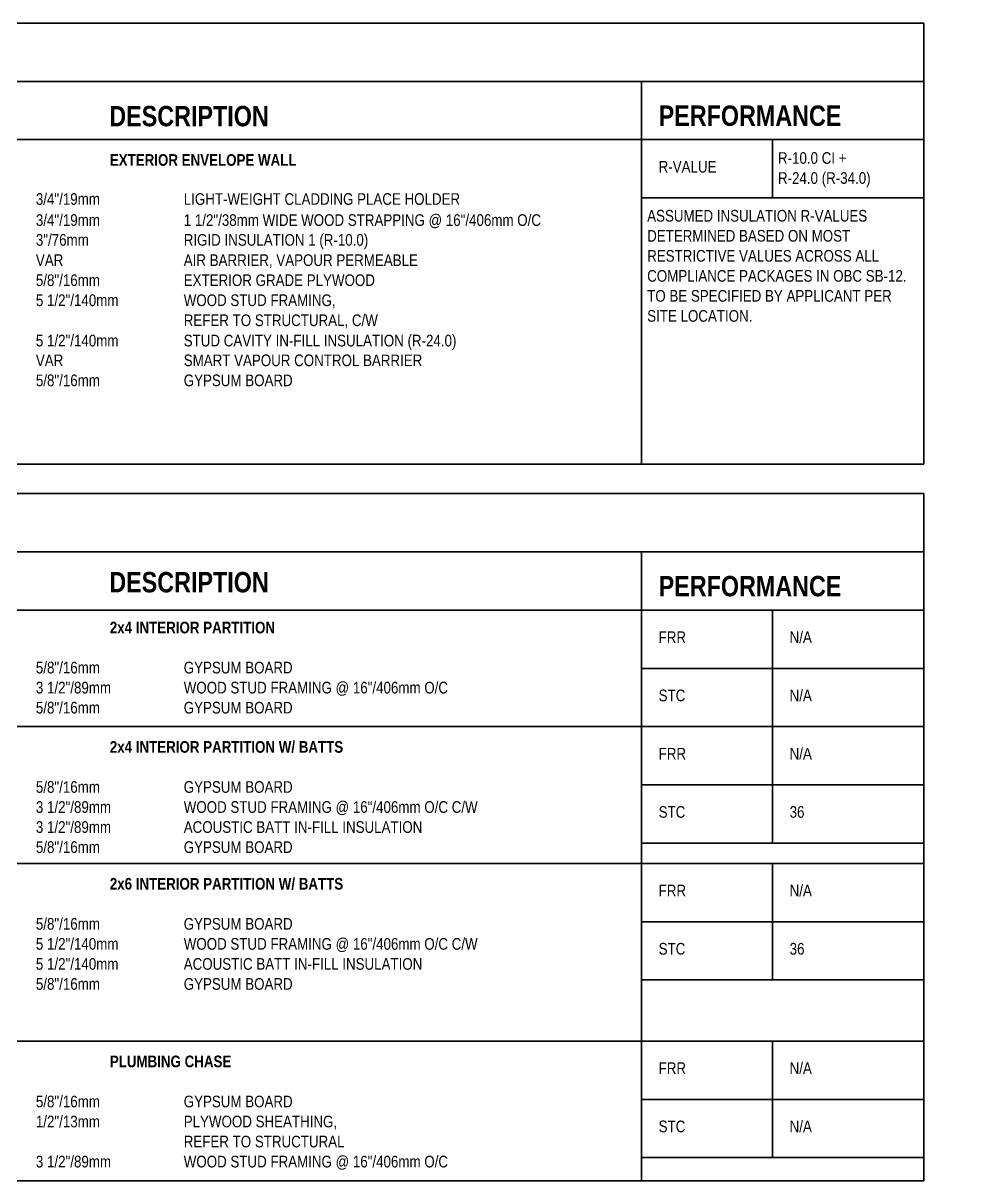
# Model space of a CAD drawing. Header units: millimetres. Extents: x -1345 to 11650, y 651 to 5428.
# Drawn here: x -28 to 1609, y 2205 to 4193 of the extents above; entities that cross this region are included whole.
import ezdxf

# ---------------------------------------------------------------- set-up
doc = ezdxf.new("R2010")
doc.units = ezdxf.units.MM
doc.layers.add('A-DETL', color=9, linetype='Continuous', lineweight=18, true_color=0x808080)
doc.layers.add('G-ANNO-TEXT', color=7, linetype='Continuous', lineweight=9)
doc.styles.add('Arial Narrow', font='ARIALN.TTF', dxfattribs={"height": 20})
doc.styles.add('Arial Narrow_B', font='ARIALNB.TTF', dxfattribs={"height": 35})
doc.styles.add('Arial Narrow_B_1', font='ARIALNB.TTF', dxfattribs={"height": 20})

msp = doc.modelspace()

# ---------------------------------------------------------------- linework, layer by layer
at = {"layer": 'A-DETL', "color": 7, "lineweight": 35}
for p, q in [((-1344.7, 4192.7), (1519.3, 4192.7)), ((-1344.7, 4092.7), (1399.3, 4092.7)), ((-1344.7, 4092.7), (1519.3, 4092.7)), ((-1344.7, 3992.7), (1519.3, 3992.7)), ((1034.3, 3892.7), (1519.3, 3892.7)), ((-1344.7, 3435.7), (1519.3, 3435.7)), ((-1344.7, 3384.9), (1519.3, 3384.9)), ((1519.3, 2204.9), (1519.3, 3384.9)), ((-1344.7, 3284.9), (1519.3, 3284.9)), ((1034.3, 2204.9), (1034.3, 3284.9)), ((1034.3, 2204.9), (1034.3, 3284.9)), ((-1344.7, 3184.9), (1519.3, 3184.9)), ((1259.3, 3184.9), (1259.3, 2984.9)), ((1034.3, 3084.9), (1519.3, 3084.9)), ((-1344.7, 2984.9), (1519.3, 2984.9)), ((1034.3, 2984.9), (1519.3, 2984.9)), ((1259.3, 2984.9), (1259.3, 2784.9)), ((1034.3, 2884.9), (1519.3, 2884.9)), ((1034.3, 2784.9), (1519.3, 2784.9)), ((-1344.7, 2749.9), (1519.3, 2749.9)), ((1259.3, 2749.9), (1259.3, 2549.9)), ((1034.3, 2649.9), (1519.3, 2649.9)), ((1034.3, 2549.9), (1519.3, 2549.9)), ((-1344.7, 2444.9), (1519.3, 2444.9)), ((-1344.7, 2444.9), (1519.3, 2444.9)), ((1259.3, 2444.9), (1259.3, 2244.9)), ((1034.3, 2344.9), (1519.3, 2344.9)), ((1034.3, 2244.9), (1519.3, 2244.9)), ((-1344.7, 2204.9), (1519.3, 2204.9))]:
    msp.add_line(p, q, dxfattribs=at)

# ---------------------------------------------------------------- texts
at = {"layer": 'G-ANNO-TEXT', "attachment_point": 1, "bg_fill": 3, "box_fill_scale": 1.25, "bg_fill_color": 256, "bg_fill_true_color": 13158600, "bg_fill_transparency": 0}
for s, insert, char_height, width, style in [('DESCRIPTION', (120.2, 4050.7), 35, 335.907, 'Arial Narrow_B'), ('PERFORMANCE', (1063.9, 4051.4), 35, 384.81, 'Arial Narrow_B'), ('\\fArial Narrow|b1|i0|c0|p34|;^I', (-5.9, 3967.8), 20, 153.924, 'Arial Narrow_B_1'), ('3/4"/19mm', (-5.9, 3864.6), 20, 137.089, 'Arial Narrow'), ('VAR', (-5.9, 3795.8), 20, 58.523, 'Arial Narrow'), ('VAR', (-5.9, 3623.8), 20, 58.523, 'Arial Narrow'), ('DESCRIPTION', (120.2, 3250.4), 35, 335.907, 'Arial Narrow_B'), ('PERFORMANCE', (1063.9, 3243.6), 35, 384.81, 'Arial Narrow_B'), ('\\fArial Narrow|b1|i0|c0|p34|;^I', (-5.9, 3165), 20, 153.924, 'Arial Narrow_B_1'), ('FRR', (1063.9, 3148.4), 20, 57.721, 'Arial Narrow'), ('N/A', (1288.9, 3148.4), 20, 47.3, 'Arial Narrow'), ('STC', (1063.9, 3048.4), 20, 56.92, 'Arial Narrow'), ('N/A', (1288.9, 3048.4), 20, 47.3, 'Arial Narrow'), ('\\fArial Narrow|b1|i0|c0|p34|;^I', (-5.9, 2960), 20, 153.924, 'Arial Narrow_B_1'), ('FRR', (1063.9, 2948.4), 20, 57.721, 'Arial Narrow'), ('N/A', (1288.9, 2948.4), 20, 47.3, 'Arial Narrow'), ('STC', (1063.9, 2848.4), 20, 56.92, 'Arial Narrow'), ('36', (1288.9, 2848.4), 20, 32.068, 'Arial Narrow'), ('\\fArial Narrow|b1|i0|c0|p34|;^I', (-5.9, 2725), 20, 153.924, 'Arial Narrow_B_1'), ('FRR', (1063.9, 2713.4), 20, 57.721, 'Arial Narrow'), ('N/A', (1288.9, 2713.4), 20, 47.3, 'Arial Narrow'), ('STC', (1063.9, 2613.4), 20, 56.92, 'Arial Narrow'), ('36', (1288.9, 2613.4), 20, 32.068, 'Arial Narrow'), ('\\fArial Narrow|b1|i0|c0|p34|;^I', (-5.9, 2420), 20, 153.924, 'Arial Narrow_B_1'), ('FRR', (1063.9, 2408.4), 20, 57.721, 'Arial Narrow'), ('N/A', (1288.9, 2408.4), 20, 47.3, 'Arial Narrow'), ('5/8"/16mm', (-5.9, 2351.2), 20, 137.089, 'Arial Narrow'), ('STC', (1063.9, 2308.4), 20, 56.92, 'Arial Narrow'), ('N/A', (1288.9, 2308.4), 20, 47.3, 'Arial Narrow')]:
    msp.add_mtext(s, dxfattribs=dict(at, insert=insert, char_height=char_height, width=width, style=style))
at = {"layer": 'G-ANNO-TEXT', "color": 1, "true_color": 0xff0000, "char_height": 20, "attachment_point": 1, "style": 'Arial Narrow', "bg_fill": 3, "box_fill_scale": 1.25, "bg_fill_color": 256, "bg_fill_true_color": 13158600, "bg_fill_transparency": 0}
for s, insert, width in [('R-10.0 CI +', (1268.9, 3971.2), 146.709), ('R-VALUE', (1063.9, 3956.2), 123.46), ('ASSUMED INSULATION R-VALUES ', (1044.2, 3872), 477.004)]:
    msp.add_mtext(s, dxfattribs=dict(at, insert=insert, width=width))

# ---------------------------------------------------------------- next in the draw order: texts
at = {"layer": 'G-ANNO-TEXT', "char_height": 20, "attachment_point": 1, "bg_fill": 3, "box_fill_scale": 1.25, "bg_fill_color": 256, "bg_fill_true_color": 13158600, "bg_fill_transparency": 0}
for s, insert, width, style in [('EXTERIOR ENVELOPE WALL', (121.1, 3967.8), 398.439, 'Arial Narrow_B_1'), ('^I^I', (107.2, 3864.6), 170.759, 'Arial Narrow'), ('^I^I', (42.4, 3795.8), 249.325, 'Arial Narrow'), ('^I^I', (42.4, 3623.8), 249.325, 'Arial Narrow'), ('2x4 INTERIOR PARTITION', (121.1, 3165), 351.139, 'Arial Narrow_B_1'), ('2x4 INTERIOR PARTITION W/ BATTS', (121.1, 2960), 496.245, 'Arial Narrow_B_1'), ('2x6 INTERIOR PARTITION W/ BATTS', (121.1, 2725), 496.245, 'Arial Narrow_B_1'), ('PLUMBING CHASE', (121.1, 2420), 256.54, 'Arial Narrow_B_1'), ('^I^I', (107.2, 2351.2), 170.759, 'Arial Narrow')]:
    msp.add_mtext(s, dxfattribs=dict(at, insert=insert, width=width, style=style))
at = {"layer": 'G-ANNO-TEXT', "color": 1, "true_color": 0xff0000, "char_height": 20, "attachment_point": 1, "style": 'Arial Narrow', "bg_fill": 3, "box_fill_scale": 1.25, "bg_fill_color": 256, "bg_fill_true_color": 13158600, "bg_fill_transparency": 0}
for s, insert, width in [('R-24.0 (R-34.0)', (1268.9, 3936.8), 198.819), ('DETERMINED BASED ON MOST ', (1044.2, 3837.6), 439.325)]:
    msp.add_mtext(s, dxfattribs=dict(at, insert=insert, width=width))

# ---------------------------------------------------------------- next in the draw order: linework, layer by layer
at = {"layer": 'A-DETL', "color": 7, "lineweight": 35}
msp.add_line((1259.3, 3892.7), (1259.3, 3992.7), dxfattribs=at)

# ---------------------------------------------------------------- next in the draw order: texts
at = {"layer": 'G-ANNO-TEXT', "color": 1, "true_color": 0xff0000, "char_height": 20, "attachment_point": 1, "style": 'Arial Narrow', "bg_fill": 3, "box_fill_scale": 1.25, "bg_fill_color": 256, "bg_fill_true_color": 13158600, "bg_fill_transparency": 0}
for s, insert, width in [('3/4"/19mm', (-5.9, 3900.8), 137.089), ('3"/76mm', (-5.9, 3830.6), 113.038), ('RESTRICTIVE VALUES ACROSS ALL ', (1044.2, 3803.2), 504.261)]:
    msp.add_mtext(s, dxfattribs=dict(at, insert=insert, width=width))
at = {"layer": 'G-ANNO-TEXT', "char_height": 20, "attachment_point": 1, "bg_fill": 3, "box_fill_scale": 1.25, "bg_fill_color": 256, "bg_fill_true_color": 13158600, "bg_fill_transparency": 0}
for s, insert, width, style in [('1 1/2"/38mm WIDE WOOD STRAPPING @ 16"/406mm O/C', (248.1, 3864.6), 760.801, 'Arial Narrow'), ('AIR BARRIER, VAPOUR PERMEABLE', (248.1, 3795.8), 499.451, 'Arial Narrow'), ('5/8"/16mm', (-5.9, 3761.4), 137.089, 'Arial Narrow'), ('SMART VAPOUR CONTROL BARRIER', (248.1, 3623.8), 505.865, 'Arial Narrow'), ('5/8"/16mm', (-5.9, 3589.4), 137.089, 'Arial Narrow'), ('\\fArial Narrow|b1|i0|c0|p34|;^I', (-5.9, 3130.6), 153.924, 'Arial Narrow_B_1'), ('\\fArial Narrow|b1|i0|c0|p34|;^I', (-5.9, 2925.6), 153.924, 'Arial Narrow_B_1'), ('\\fArial Narrow|b1|i0|c0|p34|;^I', (-5.9, 2690.6), 153.924, 'Arial Narrow_B_1'), ('GYPSUM BOARD', (248.1, 2351.2), 230.886, 'Arial Narrow'), ('1/2"/13mm', (-5.9, 2316.8), 137.089, 'Arial Narrow')]:
    msp.add_mtext(s, dxfattribs=dict(at, insert=insert, width=width, style=style))

# ---------------------------------------------------------------- next in the draw order: texts
at = {"layer": 'G-ANNO-TEXT', "color": 1, "true_color": 0xff0000, "char_height": 20, "attachment_point": 1, "style": 'Arial Narrow', "bg_fill": 3, "box_fill_scale": 1.25, "bg_fill_color": 256, "bg_fill_true_color": 13158600, "bg_fill_transparency": 0}
for s, insert, width in [('^I^I', (107.2, 3900.8), 170.759), ('^I^I', (87.4, 3830.6), 194.81), ('COMPLIANCE PACKAGES IN OBC SB-12. ', (1044.2, 3768.8), 559.578)]:
    msp.add_mtext(s, dxfattribs=dict(at, insert=insert, width=width))
at = {"layer": 'G-ANNO-TEXT', "char_height": 20, "attachment_point": 1, "style": 'Arial Narrow', "bg_fill": 3, "box_fill_scale": 1.25, "bg_fill_color": 256, "bg_fill_true_color": 13158600, "bg_fill_transparency": 0}
for s, insert, width in [('^I^I', (107.2, 3761.4), 170.759), ('^I^I', (107.2, 3589.4), 170.759), ('5/8"/16mm', (-5.9, 3096.2), 137.089), ('5/8"/16mm', (-5.9, 2891.2), 137.089), ('5/8"/16mm', (-5.9, 2656.2), 137.089), ('^I^I', (107.2, 2316.8), 170.759)]:
    msp.add_mtext(s, dxfattribs=dict(at, insert=insert, width=width))

# ---------------------------------------------------------------- next in the draw order: texts
at = {"layer": 'G-ANNO-TEXT', "color": 1, "true_color": 0xff0000, "char_height": 20, "attachment_point": 1, "style": 'Arial Narrow', "bg_fill": 3, "box_fill_scale": 1.25, "bg_fill_color": 256, "bg_fill_true_color": 13158600, "bg_fill_transparency": 0}
for s, insert, width in [('LIGHT-WEIGHT CLADDING PLACE HOLDER', (248.1, 3900.8), 586.034), ('RIGID INSULATION 1 (R-10.0)', (248.1, 3830.6), 392.827), ('TO BE SPECIFIED BY APPLICANT PER ', (1044.2, 3734.5), 532.32)]:
    msp.add_mtext(s, dxfattribs=dict(at, insert=insert, width=width))
at = {"layer": 'G-ANNO-TEXT', "char_height": 20, "attachment_point": 1, "style": 'Arial Narrow', "bg_fill": 3, "box_fill_scale": 1.25, "bg_fill_color": 256, "bg_fill_true_color": 13158600, "bg_fill_transparency": 0}
for s, insert, width in [('EXTERIOR GRADE PLYWOOD', (248.1, 3761.4), 405.654), ('5 1/2"/140mm', (-5.9, 3727), 177.173), ('GYPSUM BOARD', (248.1, 3589.4), 230.886), ('^I^I', (107.2, 3096.2), 170.759), ('^I^I', (107.2, 2891.2), 170.759), ('^I^I', (107.2, 2656.2), 170.759), ('PLYWOOD SHEATHING,', (248.1, 2316.8), 325.485)]:
    msp.add_mtext(s, dxfattribs=dict(at, insert=insert, width=width))

# ---------------------------------------------------------------- next in the draw order: linework, layer by layer
at = {"layer": 'A-DETL', "color": 7, "lineweight": 35}
msp.add_line((1519.3, 3435.7), (1519.3, 4192.7), dxfattribs=at)

# ---------------------------------------------------------------- next in the draw order: texts
at = {"layer": 'G-ANNO-TEXT', "char_height": 20, "attachment_point": 1, "style": 'Arial Narrow', "bg_fill": 3, "box_fill_scale": 1.25, "bg_fill_color": 256, "bg_fill_true_color": 13158600, "bg_fill_transparency": 0}
for s, insert, width in [('^I', (140.3, 3727), 130.675), ('GYPSUM BOARD', (248.1, 3096.2), 230.886), ('3 1/2"/89mm', (-5.9, 3061.8), 161.139), ('GYPSUM BOARD', (248.1, 2891.2), 230.886), ('3 1/2"/89mm', (-5.9, 2856.8), 161.139), ('GYPSUM BOARD', (248.1, 2656.2), 230.886), ('5 1/2"/140mm', (-5.9, 2621.8), 177.173), ('^I^I', (-5.9, 2282.4), 307.848)]:
    msp.add_mtext(s, dxfattribs=dict(at, insert=insert, width=width))
at = {"layer": 'G-ANNO-TEXT', "color": 1, "true_color": 0xff0000, "insert": (1044.2, 3700.1), "char_height": 20, "width": 224.472, "attachment_point": 1, "style": 'Arial Narrow', "bg_fill": 3, "box_fill_scale": 1.25, "bg_fill_color": 256, "bg_fill_true_color": 13158600, "bg_fill_transparency": 0}
msp.add_mtext('SITE LOCATION.', dxfattribs=at)

# ---------------------------------------------------------------- next in the draw order: linework, layer by layer
at = {"layer": 'A-DETL', "color": 7, "lineweight": 35}
msp.add_line((1034.3, 3435.7), (1034.3, 4092.7), dxfattribs=at)

# ---------------------------------------------------------------- next in the draw order: texts
at = {"layer": 'G-ANNO-TEXT', "char_height": 20, "attachment_point": 1, "style": 'Arial Narrow', "bg_fill": 3, "box_fill_scale": 1.25, "bg_fill_color": 256, "bg_fill_true_color": 13158600, "bg_fill_transparency": 0}
for s, insert, width in [('WOOD STUD FRAMING,', (248.1, 3727), 320.675), ('^I', (127, 3061.8), 146.709), ('^I', (127, 2856.8), 146.709), ('^I', (140.3, 2621.8), 130.675), ('REFER TO STRUCTURAL', (248.1, 2282.4), 341.519), ('3 1/2"/89mm', (-5.9, 2248), 161.139)]:
    msp.add_mtext(s, dxfattribs=dict(at, insert=insert, width=width))

# ---------------------------------------------------------------- next in the draw order: texts
for s, insert, width in [('^I^I', (-5.9, 3692.6), 307.848), ('WOOD STUD FRAMING @ 16"/406mm O/C', (248.1, 3061.8), 560.38), ('5/8"/16mm', (-5.9, 3027.4), 137.089), ('WOOD STUD FRAMING @ 16"/406mm O/C C/W', (248.1, 2856.8), 622.911), ('3 1/2"/89mm', (-5.9, 2822.4), 161.139), ('WOOD STUD FRAMING @ 16"/406mm O/C C/W', (248.1, 2621.8), 622.911), ('5 1/2"/140mm', (-5.9, 2587.4), 177.173), ('^I', (127, 2248), 146.709)]:
    msp.add_mtext(s, dxfattribs=dict(at, insert=insert, width=width))

# ---------------------------------------------------------------- next in the draw order: texts
for s, insert, width in [('REFER TO STRUCTURAL, C/W', (248.1, 3692.6), 412.067), ('^I^I', (107.2, 3027.4), 170.759), ('^I', (127, 2822.4), 146.709), ('^I', (140.3, 2587.4), 130.675), ('WOOD STUD FRAMING @ 16"/406mm O/C', (248.1, 2248), 560.38)]:
    msp.add_mtext(s, dxfattribs=dict(at, insert=insert, width=width))
at = {"layer": 'G-ANNO-TEXT', "color": 1, "true_color": 0xff0000, "insert": (-5.9, 3657.7), "char_height": 20, "width": 177.173, "attachment_point": 1, "style": 'Arial Narrow', "bg_fill": 3, "box_fill_scale": 1.25, "bg_fill_color": 256, "bg_fill_true_color": 13158600, "bg_fill_transparency": 0}
msp.add_mtext('5 1/2"/140mm', dxfattribs=at)

# ---------------------------------------------------------------- next in the draw order: texts
at = {"layer": 'G-ANNO-TEXT', "color": 1, "true_color": 0xff0000, "insert": (140.3, 3657.7), "char_height": 20, "width": 130.675, "attachment_point": 1, "style": 'Arial Narrow', "bg_fill": 3, "box_fill_scale": 1.25, "bg_fill_color": 256, "bg_fill_true_color": 13158600, "bg_fill_transparency": 0}
msp.add_mtext('^I', dxfattribs=at)
at = {"layer": 'G-ANNO-TEXT', "char_height": 20, "attachment_point": 1, "style": 'Arial Narrow', "bg_fill": 3, "box_fill_scale": 1.25, "bg_fill_color": 256, "bg_fill_true_color": 13158600, "bg_fill_transparency": 0}
for s, insert, width in [('GYPSUM BOARD', (248.1, 3027.4), 230.886), ('ACOUSTIC BATT IN-FILL INSULATION', (248.1, 2822.4), 509.072), ('5/8"/16mm', (-5.9, 2788), 137.089), ('ACOUSTIC BATT IN-FILL INSULATION', (248.1, 2587.4), 509.072), ('5/8"/16mm', (-5.9, 2553), 137.089)]:
    msp.add_mtext(s, dxfattribs=dict(at, insert=insert, width=width))

# ---------------------------------------------------------------- next in the draw order: texts
at = {"layer": 'G-ANNO-TEXT', "color": 1, "true_color": 0xff0000, "insert": (248.1, 3657.7), "char_height": 20, "width": 582.827, "attachment_point": 1, "style": 'Arial Narrow', "bg_fill": 3, "box_fill_scale": 1.25, "bg_fill_color": 256, "bg_fill_true_color": 13158600, "bg_fill_transparency": 0}
msp.add_mtext('STUD CAVITY IN-FILL INSULATION (R-24.0)', dxfattribs=at)
at = {"layer": 'G-ANNO-TEXT', "char_height": 20, "width": 170.759, "attachment_point": 1, "style": 'Arial Narrow', "bg_fill": 3, "box_fill_scale": 1.25, "bg_fill_color": 256, "bg_fill_true_color": 13158600, "bg_fill_transparency": 0}
for insert in [(107.2, 2788), (107.2, 2553)]:
    msp.add_mtext('^I^I', dxfattribs=dict(at, insert=insert))

# ---------------------------------------------------------------- next in the draw order: texts
at = {"layer": 'G-ANNO-TEXT', "char_height": 20, "width": 230.886, "attachment_point": 1, "style": 'Arial Narrow', "bg_fill": 3, "box_fill_scale": 1.25, "bg_fill_color": 256, "bg_fill_true_color": 13158600, "bg_fill_transparency": 0}
for insert in [(248.1, 2788), (248.1, 2553)]:
    msp.add_mtext('GYPSUM BOARD', dxfattribs=dict(at, insert=insert))

doc.saveas('drawing.dxf')
